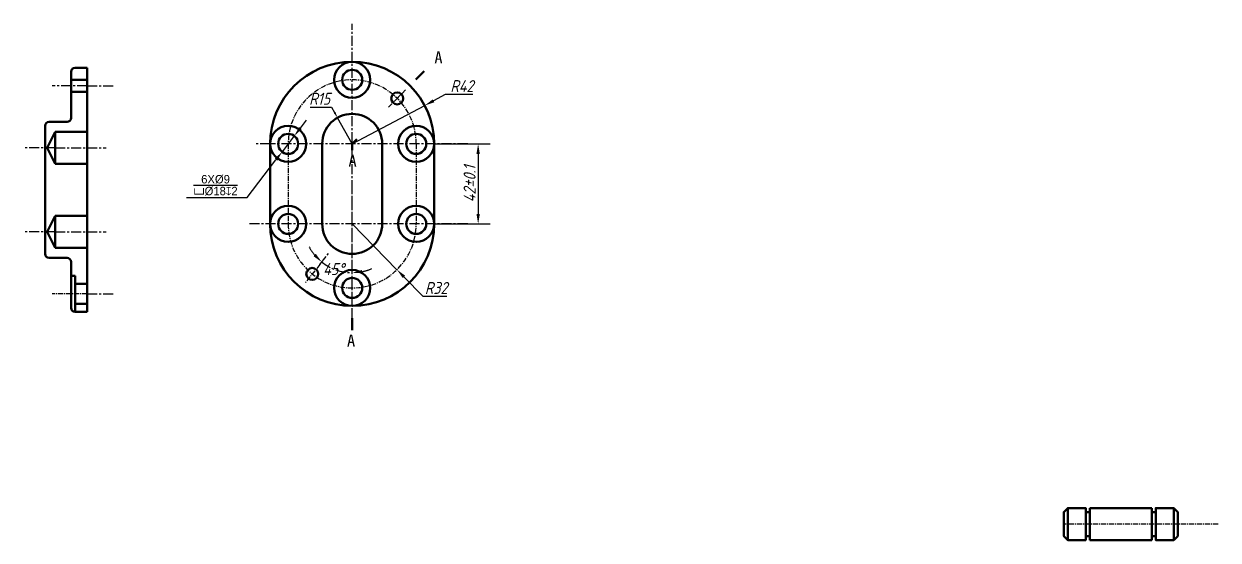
# Model space of a CAD drawing. Header units: inches. Extents: x 67 to 110576, y -3 to 1572927.
# Drawn here: x 57554.6 to 57853.1, y 784930.2 to 785059.2 of the extents above; entities that cross this region are included whole.
import ezdxf

# ---------------------------------------------------------------- set-up
doc = ezdxf.new("R2010")
doc.units = ezdxf.units.IN
doc.header["$MEASUREMENT"] = 0
doc.linetypes.add('CENTER', pattern=[2, 1.25, -0.25, 0.25, -0.25])
doc.linetypes.add('CENTERX2', pattern=[4, 2.5, -0.5, 0.5, -0.5])
doc.layers.add('点画线', color=180, linetype='CENTER')
doc.layers.add('细实线', color=7, linetype='Continuous')
doc.layers.add('点画线2', color=5, linetype='CENTERX2', lineweight=25)
doc.layers.add('粗·实线', color=7, linetype='Continuous', lineweight=50)
doc.styles.add('仿宋3', font='simfang.ttf', dxfattribs={"height": 3})
doc.styles.add('文字', font='gbeitc.shx', dxfattribs={"height": 3, "bigfont": 'gbcbig.shx'})
doc.dimstyles.new('狭小空间', dxfattribs={"dimtxt": 2, "dimasz": 2.5, "dimexe": 3, "dimexo": 0, "dimtad": 1, "dimtoh": 1, "dimdec": 3, "dimdsep": 46, "dimtxsty": '文字', "dimcen": 2.5, "dimadec": 3, "dimazin": 0, "dimtfac": 1, "dimtdec": 3, "dimtmove": 1, "dimatfit": 3, "dimfxl": 1, "dimarcsym": 0})
doc.dimstyles.new('线性直径·', dxfattribs={"dimtxt": 2, "dimasz": 2.5, "dimexe": 3, "dimexo": 0, "dimtad": 1, "dimtoh": 1, "dimdec": 3, "dimdsep": 46, "dimtxsty": '文字', "dimcen": 2.5, "dimadec": 3, "dimazin": 0, "dimtfac": 1, "dimtdec": 3, "dimtmove": 0, "dimatfit": 3, "dimfxl": 1, "dimarcsym": 0})

# ---------------------------------------------------------------- blocks, each defined once
blk = doc.blocks.new('*D158')
at = {"layer": 'Defpoints', "color": 0, "transparency": 16777216}
for p in [(57622.14, 785031.2), (57619.1, 785027.23)]:
    blk.add_point(p, dxfattribs=at)
at = {"layer": '细实线', "color": 0, "lineweight": -2, "transparency": 16777216}
for p, q in [((57623.67, 785033.18), (57625.19, 785035.16)), ((57622.14, 785031.2), (57619.1, 785027.23)), ((57610.34, 785015.84), (57617.57, 785025.25)), ((57595.21, 785015.84), (57610.34, 785015.84))]:
    blk.add_line(p, q, dxfattribs=at)
at = {"layer": '细实线', "color": 0, "transparency": 16777216}
for points in [[(57623.34, 785033.43), (57624, 785032.93), (57622.14, 785031.2)], [(57617.24, 785025.51), (57617.9, 785025), (57619.1, 785027.23)]]:
    blk.add_solid(points, dxfattribs=at)
at = {"layer": '细实线', "color": 0, "transparency": 16777216, "insert": (57602.46, 785018.91), "char_height": 3, "attachment_point": 5, "style": '文字'}
blk.add_mtext('{\\Fgdt|c134;\\H0.7x;\\S6X%%C9/v%%C18x2;}', dxfattribs=at)
blk = doc.blocks.new('*D113')
at = {"layer": 'Defpoints', "color": 0, "transparency": 16777216}
for p in [(57632.95, 785035.75), (57636.62, 785029.22)]:
    blk.add_point(p, dxfattribs=at)
at = {"layer": '细实线', "color": 0, "lineweight": -2, "transparency": 16777216}
for p, q in [((57626.1, 785038.37), (57631.48, 785038.37)), ((57631.48, 785038.37), (57632.21, 785037.06)), ((57636.62, 785029.22), (57632.95, 785035.75))]:
    blk.add_line(p, q, dxfattribs=at)
at = {"layer": '细实线', "color": 0, "transparency": 16777216}
blk.add_solid([(57632.43, 785037.18), (57631.99, 785036.94), (57632.95, 785035.75)], dxfattribs=at)
at = {"layer": '细实线', "color": 0, "transparency": 16777216, "insert": (57628.48, 785040.49), "char_height": 3, "attachment_point": 5, "style": '文字'}
blk.add_mtext('R15', dxfattribs=at)
blk = doc.blocks.new('*D159')
at = {"layer": 'Defpoints', "color": 0, "transparency": 16777216}
for p in [(57636.62, 785019.22), (57628.53, 784999.08), (57624.92, 784994.57), (57633.9, 784997.33), (57636.62, 784988.72)]:
    blk.add_point(p, dxfattribs=at)
at = {"layer": '点画线2', "color": 0, "lineweight": -2, "transparency": 16777216}
blk.add_line((57628.53, 784999.08), (57630.88, 785002.04), dxfattribs=at)
for start, end in [(207.8396, 219.6106), (231.3817, 270), (281.7711, 293.5422)]:
    blk.add_arc((57636.62, 785009.22), 12.19, start, end, dxfattribs=at)
at = {"layer": '点画线2', "color": 0, "transparency": 16777216}
for points in [[(57627.52, 785001.74), (57626.94, 785001.15), (57629.01, 784999.69)], [(57639.15, 784996.87), (57639.06, 784997.7), (57636.62, 784997.03)]]:
    blk.add_solid(points, dxfattribs=at)
at = {"layer": '点画线2', "color": 0, "transparency": 16777216, "insert": (57631.98, 784997.94), "char_height": 3, "attachment_point": 5, "style": '文字'}
blk.add_mtext('45%%D', dxfattribs=at)
blk = doc.blocks.new('*D114')
at = {"layer": 'Defpoints', "color": 0, "transparency": 16777216}
for p in [(57636.62, 785009.22), (57647.81, 784997.78)]:
    blk.add_point(p, dxfattribs=at)
at = {"layer": '细实线', "color": 0, "lineweight": -2, "transparency": 16777216}
for p, q in [((57636.62, 785009.22), (57647.81, 784997.78)), ((57654.35, 784991.09), (57649.56, 784995.99)), ((57660.23, 784991.09), (57654.35, 784991.09))]:
    blk.add_line(p, q, dxfattribs=at)
at = {"layer": '细实线', "color": 0, "transparency": 16777216}
blk.add_solid([(57649.85, 784996.28), (57649.26, 784995.7), (57647.81, 784997.78)], dxfattribs=at)
at = {"layer": '细实线', "color": 0, "transparency": 16777216, "insert": (57657.6, 784993.21), "char_height": 3, "attachment_point": 5, "style": '文字'}
blk.add_mtext('R32', dxfattribs=at)
blk = doc.blocks.new('*D115')
at = {"layer": 'Defpoints', "color": 0, "transparency": 16777216}
for p in [(57654.74, 785038.8), (57636.62, 785029.22)]:
    blk.add_point(p, dxfattribs=at)
at = {"layer": '细实线', "color": 0, "lineweight": -2, "transparency": 16777216}
for p, q in [((57659.88, 785041.52), (57656.95, 785039.97)), ((57666.78, 785041.52), (57659.88, 785041.52)), ((57636.62, 785029.22), (57654.74, 785038.8))]:
    blk.add_line(p, q, dxfattribs=at)
at = {"layer": '细实线', "color": 0, "transparency": 16777216}
blk.add_solid([(57656.75, 785040.34), (57657.14, 785039.6), (57654.74, 785038.8)], dxfattribs=at)
at = {"layer": '细实线', "color": 0, "transparency": 16777216, "insert": (57664.03, 785043.65), "char_height": 3, "attachment_point": 5, "style": '文字'}
blk.add_mtext('R42', dxfattribs=at)
blk = doc.blocks.new('*D160')
at = {"layer": 'Defpoints', "color": 0, "transparency": 16777216}
for p in [(57657.12, 785029.22), (57657.12, 785009.22), (57668.1, 785009.22)]:
    blk.add_point(p, dxfattribs=at)
at = {"layer": '细实线', "color": 0, "lineweight": -2, "transparency": 16777216}
for p, q in [((57657.12, 785029.22), (57671.1, 785029.22)), ((57668.1, 785026.72), (57668.1, 785011.72)), ((57657.12, 785009.22), (57671.1, 785009.22))]:
    blk.add_line(p, q, dxfattribs=at)
at = {"layer": '细实线', "color": 0, "transparency": 16777216}
for points in [[(57667.68, 785026.72), (57668.52, 785026.72), (57668.1, 785029.22)], [(57667.68, 785011.72), (57668.52, 785011.72), (57668.1, 785009.22)]]:
    blk.add_solid(points, dxfattribs=at)
at = {"layer": '细实线', "color": 0, "transparency": 16777216, "insert": (57665.97, 785019.22), "char_height": 3, "attachment_point": 5, "rotation": 90, "style": '文字'}
blk.add_mtext('42%%P0.1', dxfattribs=at)

msp = doc.modelspace()

# ---------------------------------------------------------------- linework, layer by layer
at = {"layer": '点画线'}
for p, q in [((57645.6603, 785038.356), (57649.9524, 785042.6952)), ((57649.9524, 785042.6952), (57647.8712, 785040.5912)), ((57620.6194, 785029.216), (57620.6194, 785009.216)), ((57652.6194, 785029.216), (57652.6194, 785009.216)), ((57628.5265, 784999.0848), (57624.9191, 784994.5689)), ((57570.338, 784991.7203), (57561.6046, 784991.7203)), ((57570.338, 784987.2203), (57570.338, 784991.7203)), ((57570.338, 784991.7203), (57570.338, 784991.7203)), ((57820.9606, 784938.2216), (57820.9606, 784930.2216)), ((57836.4606, 784938.2216), (57836.4606, 784930.2216)), ((57853.0559, 784934.2216), (57814.4606, 784934.2216))]:
    msp.add_line(p, q, dxfattribs=at)
for centre, start, end in [((57636.6194, 785029.216), 0, 180), ((57636.6194, 785009.216), 180, 0)]:
    msp.add_arc(centre, 16, start, end, dxfattribs=at)
at = {"layer": '点画线2'}
for p, q in [((57636.6194, 784985.6765), (57636.6194, 785059.1906)), ((57570.338, 785048.2203), (57570.338, 785043.7203)), ((57570.338, 785043.7203), (57561.6445, 785043.7203)), ((57570.338, 785043.7203), (57576.9276, 785043.7203)), ((57562.338, 785028.2317), (57554.5539, 785028.2317)), ((57562.338, 785028.2317), (57575.1077, 785028.2317)), ((57616.1194, 785029.216), (57612.3272, 785029.216)), ((57665.479, 785029.216), (57616.1194, 785029.216)), ((57636.6194, 784988.716), (57636.6194, 785019.216)), ((57562.338, 785007.2088), (57554.5539, 785007.2088)), ((57562.338, 785007.2088), (57575.1077, 785007.2088)), ((57665.479, 785009.216), (57610.8407, 785009.216)), ((57570.338, 784991.7203), (57576.8627, 784991.7203))]:
    msp.add_line(p, q, dxfattribs=at)
at = {"layer": '粗·实线'}
for p, q in [((57570.338, 785048.2203), (57567.338, 785048.2203)), ((57570.338, 785048.2203), (57570.338, 784987.2203)), ((57566.338, 785047.2203), (57566.338, 785035.7203)), ((57652.5387, 785045.3098), (57654.5692, 785047.3403)), ((57570.338, 785045.2203), (57566.338, 785045.2203)), ((57566.338, 785045.2203), (57566.338, 785042.2203)), ((57570.338, 785043.7203), (57570.338, 785045.2203)), ((57570.338, 785043.7203), (57570.338, 785045.2203)), ((57566.338, 785042.2203), (57570.338, 785042.2203)), ((57559.838, 785033.7203), (57559.838, 785017.7203)), ((57565.338, 785034.7203), (57560.838, 785034.7203)), ((57560.338, 785028.2317), (57562.338, 785032.2317)), ((57570.338, 785032.2317), (57562.338, 785032.2317)), ((57562.338, 785032.2317), (57562.338, 785024.2317)), ((57570.338, 785024.2317), (57570.338, 785032.2317)), ((57636.6194, 785029.216), (57637.7991, 785030.3957)), ((57560.338, 785028.2317), (57562.338, 785024.2317)), ((57616.1194, 785029.216), (57616.1194, 785009.216)), ((57629.1194, 785029.216), (57629.1194, 785009.216)), ((57636.6194, 785029.216), (57636.6194, 785027.6136)), ((57644.1194, 785029.216), (57644.1194, 785009.216)), ((57657.1194, 785029.216), (57657.1194, 785009.216)), ((57562.338, 785024.2317), (57570.338, 785024.2317)), ((57559.838, 785001.7203), (57559.838, 785017.7203)), ((57560.338, 785007.2088), (57562.338, 785011.2088)), ((57562.338, 785003.2088), (57562.338, 785011.2088)), ((57562.338, 785011.2088), (57570.338, 785011.2088)), ((57570.338, 785011.2088), (57570.338, 785003.2088)), ((57560.338, 785007.2088), (57562.338, 785003.2088)), ((57565.338, 785000.7203), (57560.838, 785000.7203)), ((57570.338, 785003.2088), (57562.338, 785003.2088)), ((57566.338, 784988.2203), (57566.338, 784999.7203)), ((57567.338, 784996.2203), (57566.338, 784996.2203)), ((57566.338, 784996.2203), (57566.338, 784988.2203)), ((57567.338, 784996.2203), (57567.338, 784988.2203)), ((57566.338, 784991.7203), (57566.338, 784994.2203)), ((57566.338, 784991.7203), (57566.338, 784991.7203)), ((57567.338, 784994.2203), (57570.338, 784994.2203)), ((57570.338, 784989.2203), (57567.338, 784989.2203)), ((57567.338, 784987.2203), (57567.338, 784988.2203)), ((57570.338, 784987.2203), (57567.338, 784987.2203)), ((57636.6194, 784985.6765), (57636.6194, 784982.6916)), ((57819.9606, 784938.2216), (57819.9606, 784937.2216)), ((57836.4606, 784938.2216), (57820.9606, 784938.2216)), ((57820.9606, 784938.2216), (57820.9606, 784930.2216)), ((57836.4606, 784934.2216), (57836.4606, 784938.2216)), ((57820.9606, 784937.2216), (57819.9606, 784937.2216)), ((57819.9606, 784937.2216), (57820.9606, 784937.2216)), ((57837.4606, 784937.2216), (57836.4606, 784937.2216)), ((57836.4606, 784930.2216), (57836.4606, 784934.2216)), ((57819.9606, 784931.2216), (57820.9606, 784931.2216)), ((57819.9606, 784930.2216), (57819.9606, 784931.2216)), ((57820.9606, 784931.2216), (57819.9606, 784931.2216)), ((57820.9606, 784930.2216), (57836.4606, 784930.2216)), ((57836.4606, 784931.2216), (57837.4606, 784931.2216)), ((57837.4606, 784930.2216), (57837.4606, 784931.2216))]:
    msp.add_line(p, q, dxfattribs=at)
for points in [[(57815.4606, 784938.2216), (57814.4606, 784937.2216), (57814.4606, 784931.2216), (57815.4606, 784930.2216)], [(57815.4606, 784930.2216), (57814.4606, 784931.2216), (57814.4606, 784937.2216), (57815.4606, 784938.2216)], [(57819.9606, 784930.2216), (57815.4606, 784930.2216), (57815.4606, 784932.2216), (57815.4606, 784938.2216), (57819.9606, 784938.2216), (57819.9606, 784937.2216), (57819.9606, 784931.2216)], [(57819.9606, 784938.2216), (57815.4606, 784938.2216), (57815.4606, 784936.2216), (57815.4606, 784930.2216), (57819.9606, 784930.2216), (57819.9606, 784931.2216), (57819.9606, 784937.2216)], [(57837.4606, 784930.2216), (57841.9606, 784930.2216), (57841.9606, 784932.2216), (57841.9606, 784938.2216), (57837.4606, 784938.2216), (57837.4606, 784937.2216), (57837.4606, 784931.2216)], [(57837.4606, 784938.2216), (57841.9606, 784938.2216), (57841.9606, 784936.2216), (57841.9606, 784930.2216), (57837.4606, 784930.2216), (57837.4606, 784931.2216), (57837.4606, 784937.2216)], [(57841.9606, 784938.2216), (57842.9606, 784937.2216), (57842.9606, 784931.2216), (57841.9606, 784930.2216)], [(57841.9606, 784930.2216), (57842.9606, 784931.2216), (57842.9606, 784937.2216), (57841.9606, 784938.2216)]]:
    msp.add_lwpolyline(points, dxfattribs=at)
for centre, radius in [((57636.6194, 785045.216), 4.5), ((57636.6194, 785045.216), 2.5), ((57647.8712, 785040.5912), 1.5), ((57620.6194, 785029.216), 4.5), ((57652.6194, 785029.216), 4.5), ((57620.6194, 785029.216), 2.5), ((57652.6194, 785029.216), 2.5), ((57620.6194, 785009.216), 4.5), ((57652.6194, 785009.216), 4.5), ((57620.6194, 785009.216), 2.5), ((57652.6194, 785009.216), 2.5), ((57626.6333, 784996.7149), 1.5), ((57636.6194, 784993.216), 4.5), ((57636.6194, 784993.216), 2.5)]:
    msp.add_circle(centre, radius, dxfattribs=at)
for centre, radius, start, end in [((57567.338, 785047.2203), 1, 90, 180), ((57636.6194, 785029.216), 20.5, 0, 180), ((57636.6194, 785029.216), 7.5, 0, 180), ((57560.838, 785033.7203), 1, 90, 180), ((57565.338, 785035.7203), 1, 270, 0), ((57636.6194, 785009.216), 20.5, 180, 0), ((57636.6194, 785009.216), 7.5, 180, 0), ((57560.838, 785001.7203), 1, 180, 270), ((57565.338, 784999.7203), 1, 0, 90), ((57567.338, 784988.2203), 1, 180, 270)]:
    msp.add_arc(centre, radius, start, end, dxfattribs=at)

# ---------------------------------------------------------------- texts
at = {"layer": '粗·实线', "char_height": 3, "attachment_point": 1, "style": '仿宋3'}
for s, width, insert in [('A', 3.826781, (57657.1601, 785052.307)), ('A ', 6.175957, (57635.6843, 785026.5159)), ('A ', 2.835829, (57635.3207, 784981.5651))]:
    msp.add_mtext_dynamic_manual_height_columns(s, width=width, gutter_width=15, heights=[0], dxfattribs=dict(at, insert=insert))

# ---------------------------------------------------------------- dimensions: what is measured, and where the dimension line sits
at = {"layer": '点画线2'}
dim = msp.add_angular_dim_2l(base=(57633.9036, 784997.3322), line1=((57628.5265, 784999.0848), (57624.9191, 784994.5689)), line2=((57636.6194, 784988.716), (57636.6194, 785019.216)), text='45%%D', dimstyle='狭小空间', override={"dimtad": 0, "dimtih": 1}, dxfattribs=at)
dim.commit()
dim.dimension.update_dxf_attribs({"geometry": '*D159', "text_midpoint": (57631.9815, 784997.9426), "dimtype": 162})
at = {"layer": '细实线'}
for center, mpoint, text, picture, middle in [((57636.6194, 785029.216), (57654.7399, 785038.8023), 'R42', '*D115', (57664.0267, 785041.5225)), ((57636.6194, 785009.216), (57647.8075, 784997.7781), 'R32', '*D114', (57657.6032, 784991.0863))]:
    dim = msp.add_radius_dim(center=center, mpoint=mpoint, text=text, dimstyle='线性直径·', dxfattribs=at)
    dim.commit()
    dim.dimension.update_dxf_attribs({"geometry": picture, "text_midpoint": middle, "dimtype": 164})
dim = msp.add_radius_dim(center=(57636.6194, 785029.216), mpoint=(57632.9452, 785035.7544), text='R15', dimstyle='线性直径·', override={"dimasz": 1.5}, dxfattribs=at)
dim.commit()
dim.dimension.update_dxf_attribs({"geometry": '*D113', "text_midpoint": (57628.4755, 785040.4947)})
dim = msp.add_diameter_dim_2p(p1=(57622.1428, 785031.1982), p2=(57619.096, 785027.2338), text='{\\Fgdt|c134;\\H0.7x;\\S6X%%C9/v%%C18x2;}', dimstyle='狭小空间', dxfattribs=at)
dim.commit()
dim.dimension.update_dxf_attribs({"geometry": '*D158', "text_midpoint": (57610.3368, 785015.8364), "dimtype": 163})
dim = msp.add_linear_dim(base=(57668.0984, 785009.216), p1=(57657.1194, 785029.216), p2=(57657.1194, 785009.216), angle=90, text='42%%P0.1', dimstyle='线性直径·', dxfattribs=at)
dim.commit()
dim.dimension.update_dxf_attribs({"geometry": '*D160', "text_midpoint": (57665.9734, 785019.216)})

doc.saveas('drawing.dxf')
